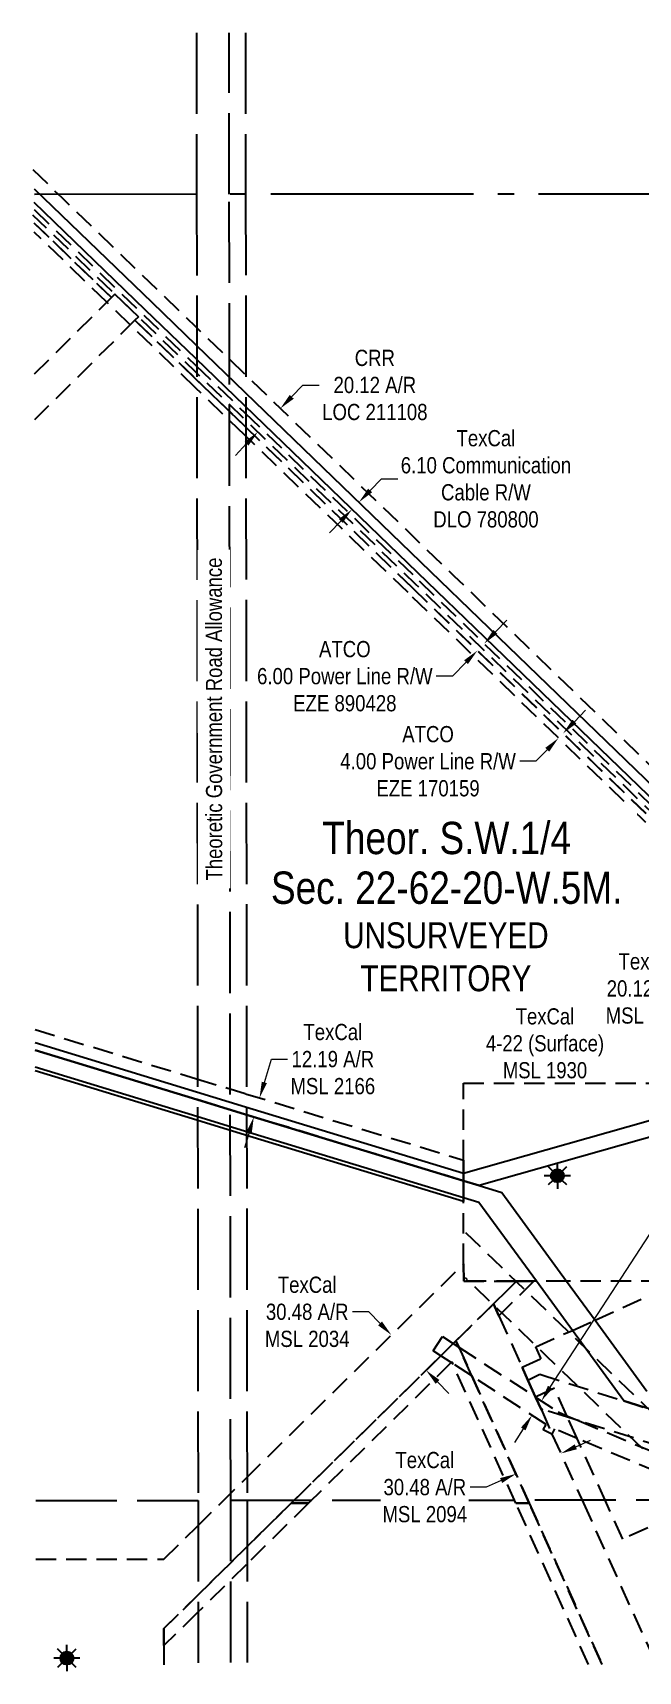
# Model space of a CAD drawing. Extents: x 504673 to 506635, y 6024637 to 6026394.
# Drawn here: x 504673 to 505046, y 6024637 to 6025646 of the extents above; entities that cross this region are included whole.
import ezdxf

# ---------------------------------------------------------------- set-up
doc = ezdxf.new("R2010")
doc.units = 0
doc.header["$LTSCALE"] = 5
doc.header["$PDSIZE"] = 0.5
for name, pattern in [('foc-ACCESSROAD', [3.75, 2.5, -1.25]), ('foc-FLOWLINE', [3.75, 2.5, -1.25]), ('foc-QUARTERLINE', [33, 25, -3, 2, -3]), ('foc-UNSURVEYED', [12.5, 10, -2.5])]:
    doc.linetypes.add(name, pattern=pattern)
doc.layers.get('Defpoints').update_dxf_attribs({"color": 9})
for name, color, linetype in [('C-SYMBOL', 7, 'Continuous'), ('F-AR', 190, 'foc-ACCESSROAD'), ('F-EZE', 190, 'foc-FLOWLINE'), ('F-RW', 190, 'Continuous'), ('F-WS', 190, 'foc-ACCESSROAD'), ('F-WS-S', 8, 'Continuous'), ('L-ROAD-T', 7, 'Continuous'), ('L-SECQ', 8, 'foc-QUARTERLINE'), ('L-UNS-T', 3, 'Continuous'), ('L-USEC', 7, 'foc-UNSURVEYED')]:
    doc.layers.add(name, color=color, linetype=linetype)
for name, color, linetype, lineweight in [('F-AR-T', 190, 'Continuous', 9), ('F-EZE-T', 190, 'Continuous', 9), ('F-RW-T', 190, 'Continuous', 9), ('F-WS-T', 190, 'Continuous', 9)]:
    doc.layers.add(name, color=color, linetype=linetype, lineweight=lineweight)
doc.styles.add('175L', font='ARIALN.TTF', dxfattribs={"height": 20})
doc.styles.add('80CG', font='ARIALN.TTF', dxfattribs={"height": 10})
doc.styles.add('80L', font='ARIALN.TTF', dxfattribs={"height": 10})
doc.dimstyles.new('Compass 5 000', dxfattribs={"dimscale": 5, "dimtxt": 9, "dimasz": 2, "dimexe": 0.2, "dimexo": 0.0625, "dimgap": 0.5, "dimtad": 0, "dimtih": 1, "dimtoh": 1, "dimzin": 0, "dimdsep": 46, "dimtxsty": '80CG', "dimcen": 0.1, "dimse1": 1, "dimse2": 1, "dimclrd": 256, "dimclrt": 256, "dimaunit": 1, "dimadec": 4, "dimazin": 0, "dimtfac": 0.06, "dimtofl": 0, "dimtmove": 0, "dimatfit": 1, "dimfxl": 0.2, "dimtolj": 1, "dimtzin": 0, "dimlwd": -1, "dimarcsym": 0})

# ---------------------------------------------------------------- blocks, each defined once
blk = doc.blocks.new('*D455')
at = {"layer": 'Defpoints', "color": 0, "transparency": 16777216}
for p in [(504811.6, 6025400.2), (504859.8, 6025381.6), (504845.9, 6025367.1)]:
    blk.add_point(p, dxfattribs=at)
at = {"layer": 'F-AR-T', "transparency": 16777216}
for p, q in [((504832.4, 6025421.9), (504839.4, 6025429.1)), ((504839.4, 6025429.1), (504849.4, 6025429.1)), ((504804.6, 6025393), (504797.7, 6025385.8))]:
    blk.add_line(p, q, dxfattribs=at)
for points in [[(504831.2, 6025423), (504833.7, 6025420.7), (504825.5, 6025414.7)], [(504803.4, 6025394.2), (504805.8, 6025391.8), (504811.6, 6025400.2)]]:
    blk.add_solid(points, dxfattribs=at)
at = {"layer": 'F-AR-T', "transparency": 16777216, "insert": (504883.7, 6025429.1), "char_height": 10, "attachment_point": 5, "style": '80CG'}
blk.add_mtext('\\A1;CRR\\P20.12 A/R\\PLOC 211108', dxfattribs=at)
blk = doc.blocks.new('*D456')
at = {"layer": 'Defpoints', "color": 0, "transparency": 16777216}
for p in [(505086.2, 6025026.3), (505117.5, 6025028), (505100, 6025011.6)]:
    blk.add_point(p, dxfattribs=at)
at = {"layer": 'F-AR-T', "transparency": 16777216}
for p, q in [((505090, 6025057.3), (505080, 6025057.3)), ((505096.9, 6025050), (505090, 6025057.3)), ((505124.3, 6025020.7), (505131.1, 6025013.4))]:
    blk.add_line(p, q, dxfattribs=at)
for points in [[(505098.1, 6025051.1), (505095.7, 6025048.8), (505103.7, 6025042.7)], [(505125.5, 6025021.8), (505123.1, 6025019.5), (505117.5, 6025028)]]:
    blk.add_solid(points, dxfattribs=at)
at = {"layer": 'F-AR-T', "transparency": 16777216, "insert": (505052.1, 6025057.3), "char_height": 10, "attachment_point": 5, "style": '80CG'}
blk.add_mtext('\\A1;TexCal\\P20.12 A/R\\PMSL 1930', dxfattribs=at)
blk = doc.blocks.new('*D457')
at = {"layer": 'Defpoints', "color": 0, "transparency": 16777216}
for p in [(504809.1, 6024978.2), (504857.9, 6024976.1), (504854.3, 6024964.4)]:
    blk.add_point(p, dxfattribs=at)
at = {"layer": 'F-AR-T', "transparency": 16777216}
for p, q in [((504815.6, 6024999.5), (504819.9, 6025013.8)), ((504819.9, 6025013.8), (504829.9, 6025013.8)), ((504806.2, 6024968.7), (504803.3, 6024959.1))]:
    blk.add_line(p, q, dxfattribs=at)
for points in [[(504814, 6024999.9), (504817.2, 6024999), (504812.6, 6024989.9)], [(504804.6, 6024969.1), (504807.8, 6024968.2), (504809.1, 6024978.2)]]:
    blk.add_solid(points, dxfattribs=at)
at = {"layer": 'F-AR-T', "transparency": 16777216, "insert": (504857.8, 6025013.8), "char_height": 10, "attachment_point": 5, "style": '80CG'}
blk.add_mtext('\\A1;TexCal\\P12.19 A/R\\PMSL 2166', dxfattribs=at)
blk = doc.blocks.new('*D458')
at = {"layer": 'Defpoints', "color": 0, "transparency": 16777216}
for p in [(504914.9, 6025296.4), (504919, 6025300.8), (504946.9, 6025265.5)]:
    blk.add_point(p, dxfattribs=at)
at = {"layer": 'F-EZE-T', "transparency": 16777216}
for p, q in [((504958, 6025277), (504965, 6025284.2)), ((504939.9, 6025258.3), (504931.6, 6025249.7)), ((504931.6, 6025249.7), (504921.6, 6025249.7))]:
    blk.add_line(p, q, dxfattribs=at)
for points in [[(504956.8, 6025278.2), (504959.2, 6025275.9), (504951.1, 6025269.8)], [(504938.7, 6025259.5), (504941.1, 6025257.2), (504946.9, 6025265.5)]]:
    blk.add_solid(points, dxfattribs=at)
at = {"layer": 'F-EZE-T', "transparency": 16777216, "insert": (504865.2, 6025249.7), "char_height": 10, "attachment_point": 5, "style": '80CG'}
blk.add_mtext('\\A1;ATCO\\P6.00 Power Line R/W\\PEZE 890428', dxfattribs=at)
blk = doc.blocks.new('*D459')
at = {"layer": 'Defpoints', "color": 0, "transparency": 16777216}
for p in [(504976, 6024810.1), (504970.2, 6024801.2), (504986.4, 6024803.3)]:
    blk.add_point(p, dxfattribs=at)
at = {"layer": 'F-EZE-T', "transparency": 16777216}
for p, q in [((504991.8, 6024811.7), (505058.9, 6024914.8)), ((505058.9, 6024914.8), (505068.9, 6024914.8)), ((504975.2, 6024786), (504969.7, 6024777.6))]:
    blk.add_line(p, q, dxfattribs=at)
for points in [[(504990.4, 6024812.6), (504993.2, 6024810.8), (504986.4, 6024803.3)], [(504973.8, 6024786.9), (504976.6, 6024785.1), (504980.6, 6024794.4)]]:
    blk.add_solid(points, dxfattribs=at)
at = {"layer": 'F-EZE-T', "transparency": 16777216, "insert": (505128, 6024914.8), "char_height": 10, "attachment_point": 5, "style": '80CG'}
blk.add_mtext('\\A1;ATCO\\P10.50 Power Line R/W\\PEZE 930320', dxfattribs=at)
blk = doc.blocks.new('*D467')
at = {"layer": 'Defpoints', "color": 0, "transparency": 16777216}
for p in [(504869.6, 6025352.5), (504885.5, 6025337.3), (504889.7, 6025341.7)]:
    blk.add_point(p, dxfattribs=at)
at = {"layer": 'F-RW-T', "transparency": 16777216}
for p, q in [((504880.8, 6025364.1), (504887.8, 6025371.3)), ((504887.8, 6025371.3), (504897.8, 6025371.3)), ((504862.7, 6025345.3), (504855.8, 6025338.1))]:
    blk.add_line(p, q, dxfattribs=at)
for points in [[(504879.6, 6025365.3), (504882, 6025363), (504873.9, 6025356.9)], [(504861.5, 6025346.5), (504863.9, 6025344.2), (504869.6, 6025352.5)]]:
    blk.add_solid(points, dxfattribs=at)
at = {"layer": 'F-RW-T', "transparency": 16777216, "insert": (504952.2, 6025371.3), "char_height": 10, "attachment_point": 5, "style": '80CG'}
blk.add_mtext('\\A1;TexCal\\P6.10 Communication \\PCable R/W\\PDLO 780800', dxfattribs=at)
blk = doc.blocks.new('*D468')
at = {"layer": 'Defpoints', "color": 0, "transparency": 16777216}
for p in [(504867.5, 6024817.8), (504915.3, 6024822.1), (504888.9, 6024796.1)]:
    blk.add_point(p, dxfattribs=at)
at = {"layer": 'F-WS-T', "transparency": 16777216}
for p, q in [((504879.9, 6024858.1), (504869.9, 6024858.1)), ((504886.9, 6024851), (504879.9, 6024858.1)), ((504922.4, 6024815), (504929.4, 6024807.9))]:
    blk.add_line(p, q, dxfattribs=at)
for points in [[(504888.1, 6024852.2), (504885.7, 6024849.8), (504893.9, 6024843.9)], [(504923.5, 6024816.2), (504921.2, 6024813.8), (504915.3, 6024822.1)]]:
    blk.add_solid(points, dxfattribs=at)
at = {"layer": 'F-WS-T', "transparency": 16777216, "insert": (504842, 6024858.1), "char_height": 10, "attachment_point": 5, "style": '80CG'}
blk.add_mtext('\\A1;TexCal\\P30.48 A/R\\PMSL 2034', dxfattribs=at)
blk = doc.blocks.new('*D469')
at = {"layer": 'Defpoints', "color": 0, "transparency": 16777216}
for p in [(504970.7, 6024758.3), (505040.8, 6024677.2), (505013, 6024664.6)]:
    blk.add_point(p, dxfattribs=at)
at = {"layer": 'F-WS-T', "transparency": 16777216}
for p, q in [((505007.6, 6024775), (505016.7, 6024779.1)), ((504952.4, 6024750.1), (504942.4, 6024750.1)), ((504961.6, 6024754.2), (504952.4, 6024750.1))]:
    blk.add_line(p, q, dxfattribs=at)
for points in [[(505006.9, 6024776.5), (505008.3, 6024773.5), (504998.5, 6024770.9)], [(504960.9, 6024755.7), (504962.2, 6024752.7), (504970.7, 6024758.3)]]:
    blk.add_solid(points, dxfattribs=at)
at = {"layer": 'F-WS-T', "transparency": 16777216, "insert": (504914.5, 6024750.1), "char_height": 10, "attachment_point": 5, "style": '80CG', "bg_fill": 3, "box_fill_scale": 1.1, "bg_fill_color": 256, "bg_fill_true_color": 13158600, "bg_fill_transparency": 0}
blk.add_mtext('\\A1;TexCal\\P30.48 A/R\\PMSL 2094', dxfattribs=at)
blk = doc.blocks.new('*D451')
at = {"layer": 'Defpoints', "color": 0, "transparency": 16777216}
for p in [(505127.8, 6025233.4), (505133.2, 6025228.2), (505092.6, 6025185.9)]:
    blk.add_point(p, dxfattribs=at)
at = {"layer": 'F-EZE-T', "transparency": 16777216}
for p, q in [((505079.9, 6025198), (505072.7, 6025204.9)), ((505099.8, 6025179), (505107, 6025172)), ((505107, 6025172), (505117, 6025172))]:
    blk.add_line(p, q, dxfattribs=at)
for points in [[(505081.1, 6025199.2), (505078.8, 6025196.8), (505087.2, 6025191)], [(505100.9, 6025180.2), (505098.6, 6025177.8), (505092.6, 6025185.9)]]:
    blk.add_solid(points, dxfattribs=at)
at = {"layer": 'F-EZE-T', "transparency": 16777216, "insert": (505192.1, 6025172), "char_height": 10, "width": 729.115, "attachment_point": 5, "style": '80CG'}
blk.add_mtext('\\A1;ATCO\\P7.50 Vegetation Control R/W\\PEZE 890416', dxfattribs=at)
blk = doc.blocks.new('GAS')
h = blk.add_hatch(color=255)
h.dxf.hatch_style = 1
edge = h.paths.add_edge_path()
edge.add_arc((0, 0), 0.9, 0, 360)
for p, q in [((-0.81, 0), (-1.62, 0)), ((-0.57, 0.57), (-1.14, 1.14)), ((0, 0.81), (0, 1.62)), ((0.57, 0.57), (1.14, 1.14)), ((1.62, 0), (0.81, 0)), ((-0.57, -0.57), (-1.14, -1.14)), ((0, -0.81), (0, -1.62)), ((1.14, -1.14), (0.57, -0.57))]:
    blk.add_line(p, q)
blk.add_circle((0, 0), 0.8)
blk = doc.blocks.new('*D493')
at = {"layer": 'Defpoints', "color": 0, "transparency": 16777216}
for p in [(504996.9, 6025211.6), (504997.4, 6025211.2), (505000.1, 6025214.1)]:
    blk.add_point(p, dxfattribs=at)
at = {"layer": 'F-EZE-T', "transparency": 16777216}
for p, q in [((505006.7, 6025221.7), (505013.6, 6025228.9)), ((504990, 6025204.4), (504983, 6025197.3)), ((504983, 6025197.3), (504973, 6025197.3))]:
    blk.add_line(p, q, dxfattribs=at)
for points in [[(505005.5, 6025222.9), (505007.9, 6025220.6), (504999.7, 6025214.5)], [(504988.8, 6025205.6), (504991.2, 6025203.3), (504996.9, 6025211.6)]]:
    blk.add_solid(points, dxfattribs=at)
at = {"layer": 'F-EZE-T', "transparency": 16777216, "insert": (504916.5, 6025197.3), "char_height": 10, "attachment_point": 5, "style": '80CG'}
blk.add_mtext('\\A1;ATCO\\P4.00 Power Line R/W\\PEZE 170159', dxfattribs=at)

msp = doc.modelspace()

# ---------------------------------------------------------------- linework, layer by layer
at = {"layer": 'F-AR', "flags": 128}
for points in [[(504672.807, 6025561.856), (504690.687, 6025544.623), (504773.337, 6025464.973), (504803.544, 6025435.861), (504932.498, 6025311.582), (505052.082, 6025196.12), (505067.906, 6025180.821), (505073.571, 6025175.339), (505073.979, 6025174.945), (505075.451, 6025173.523), (505078.972, 6025170.123), (505273.501, 6024982.252), (505291.13, 6024965.227), (505302.878, 6024953.881), (505370.531, 6024946.458), (505380.471, 6024945.368), (505596.266, 6024921.696), (505696.376, 6024910.714)], [(505696.427, 6024890.452), (505596.292, 6024901.438), (505395.714, 6024923.441), (505378.26, 6024925.355), (505368.32, 6024926.446), (505293.841, 6024934.617), (505279.58, 6024948.39), (505258.43, 6024968.814), (505240.801, 6024985.838), (505157.933, 6025065.868), (505143.432, 6025079.873), (504909.031, 6025306.262), (504803.574, 6025407.887), (504773.368, 6025436.997), (504737.939, 6025471.138), (504723.437, 6025485.114), (504672.868, 6025533.843)], [(504939.604, 6024906.982), (504956.579, 6024890.622), (505039.228, 6024810.972), (505069.435, 6024781.861), (505198.39, 6024657.581), (505212.906, 6024643.566)], [(505183.89, 6024643.6), (505174.923, 6024652.261), (505069.466, 6024753.887), (505039.259, 6024782.997), (505003.83, 6024817.138), (504989.328, 6024831.113), (504939.635, 6024878.999)]]:
    msp.add_lwpolyline(points, dxfattribs=at)
at = {"layer": 'F-AR'}
for points in [[(504673.85, 6025435.926), (504721.306, 6025482.999), (504723.437, 6025485.114), (504737.939, 6025471.138), (504735.808, 6025469.024), (504673.881, 6025407.596)], [(504674.295, 6025032.049), (504773.848, 6025001.712), (504804.034, 6024992.513), (504938.385, 6024951.571), (504938.395, 6024943.595), (504938.4, 6024938.813), (504804.048, 6024979.755), (504773.863, 6024988.953), (504674.309, 6025019.291)]]:
    msp.add_lwpolyline(points, dxfattribs=at)
msp.add_lwpolyline([(505037.258, 6024803.255), (505138.84, 6024771.076), (505140.276, 6024770.621), (505218.782, 6024740.558), (505303.034, 6024708.298), (505292.917, 6024698.332), (505287.365, 6024692.866), (505162.761, 6024740.501), (505157.846, 6024742.461), (505152.875, 6024744.412), (505152.297, 6024744.587), (505133.671, 6024751.719), (505120.419, 6024755.917), (505096.694, 6024763.432), (505009.702, 6024790.989), (505002.525, 6024793.263), (504987.179, 6024798.124), (504986.349, 6024797.71), (504982.766, 6024805.627), (504978.101, 6024815.963), (504985.497, 6024819.652), (505037.258, 6024803.255)], close=True, dxfattribs=at)
at = {"layer": 'F-EZE'}
for points in [[(504673.739, 6025537.174), (504773.363, 6025441.171), (504803.57, 6025412.061), (504911.116, 6025308.422), (505055.945, 6025168.546), (505063.498, 6025161.251), (505145.628, 6025081.934), (505143.433, 6025079.877), (505141.24, 6025077.824), (505131.84, 6025086.901), (504906.947, 6025304.101), (504803.579, 6025403.714), (504773.372, 6025432.824), (504735.808, 6025469.025), (504737.939, 6025471.138), (504723.437, 6025485.114), (504721.306, 6025482.999), (504673.748, 6025528.826)], [(504673.748, 6025528.827), (504721.306, 6025482.999), (504723.437, 6025485.114), (504737.938, 6025471.139), (504735.808, 6025469.025), (504773.372, 6025432.825), (504803.58, 6025403.713), (504906.947, 6025304.101), (505131.84, 6025086.901), (505126.915, 6025081.831), (505136.073, 6025072.987), (505150.573, 6025058.982), (505157.826, 6025051.981), (505224.449, 6024987.639), (505240.802, 6024985.84), (505250.71, 6024984.753), (505260.617, 6024983.666), (505273.5, 6024982.252), (505596.233, 6024946.848), (505695.766, 6024935.929)], [(505695.785, 6024920.837), (505596.253, 6024931.757), (505371.629, 6024956.398), (505291.13, 6024965.227), (505278.246, 6024966.641), (505268.338, 6024967.728), (505258.431, 6024968.815), (505242.082, 6024970.609), (505217.715, 6024973.283), (505200.089, 6024990.307), (505146.86, 6025041.715), (505139.61, 6025048.717), (505125.109, 6025062.722), (505105.674, 6025081.493), (505118.264, 6025094.453), (504904.172, 6025301.221), (504803.586, 6025398.151), (504773.378, 6025427.263), (504732.96, 6025466.206), (504718.465, 6025480.181), (504673.754, 6025523.266)], [(505058.124, 6024759.275), (505008.467, 6024780.114), (504994.535, 6024785.961), (504992.882, 6024782.842), (504987.477, 6024785.466), (504989.23, 6024788.773), (504943.419, 6024818.637), (504931.744, 6024826.248), (504930.831, 6024826.845), (504924.394, 6024831.04), (504919.615, 6024834.157), (504925.353, 6024842.959), (504932.06, 6024838.586), (504935.385, 6024836.418), (504982.766, 6024805.627), (504996.697, 6024796.447), (505002.114, 6024794.174), (505009.702, 6024790.989), (505009.702, 6024790.989), (505063.756, 6024768.305)], [(505015.52, 6024640.849), (504970.575, 6024740.31), (504978.808, 6024740.318), (505023.753, 6024640.858)]]:
    msp.add_lwpolyline(points, dxfattribs=at)
for points in [[(504981.814, 6024877.025), (504960.145, 6024855.699), (504956.851, 6024862.987), (504971.103, 6024877.014), (504981.814, 6024877.025)], [(504935.385, 6024836.418), (504943.419, 6024818.637), (504978.808, 6024740.319), (504970.575, 6024740.311), (504931.744, 6024826.248), (504931.276, 6024827.284), (504930.831, 6024826.845), (504842.788, 6024740.188), (504832.074, 6024740.178), (504924.394, 6024831.04), (504932.06, 6024838.586), (504933.684, 6024840.184), (504935.385, 6024836.418)], [(504774.212, 6024672.695), (504753.708, 6024652.515), (504753.697, 6024663.034), (504774.2, 6024683.215), (504804.343, 6024712.882), (504832.077, 6024740.178), (504842.788, 6024740.188), (504804.354, 6024702.362), (504774.212, 6024672.695)]]:
    msp.add_lwpolyline(points, close=True, dxfattribs=at)
at = {"layer": 'F-RW'}
for points in [[(504673.725, 6025549.961), (504679.277, 6025544.61), (504746.409, 6025479.921), (504773.349, 6025453.926), (504803.556, 6025424.78), (505062.322, 6025175.092), (505069.878, 6025167.802), (505151.908, 6025088.657), (505166.411, 6025074.65), (505260.617, 6024983.666), (505278.246, 6024966.641), (505299.317, 6024946.291), (505369.66, 6024938.572), (505379.6, 6024937.482), (505596.276, 6024913.714), (505695.808, 6024902.795)], [(505695.816, 6024896.656), (505596.284, 6024907.575), (505378.93, 6024931.418), (505368.99, 6024932.508), (505296.58, 6024940.454), (505268.338, 6024967.728), (505250.71, 6024984.753), (505162.173, 6025070.261), (505147.671, 6025084.268), (505065.62, 6025163.431), (505058.064, 6025170.722), (504803.565, 6025416.293), (504773.359, 6025445.44), (504742.174, 6025475.53), (504673.734, 6025541.481)], [(504674.304, 6025024.073), (504773.857, 6024993.736), (504804.043, 6024984.537), (504938.395, 6024943.595), (505065.95, 6024979.758), (505139.61, 6025048.717), (505150.573, 6025058.982), (505157.935, 6025065.873), (505240.802, 6024985.84), (505258.431, 6024968.815), (505279.58, 6024948.39), (505293.841, 6024934.617), (505368.321, 6024926.447), (505378.26, 6024925.356), (505395.714, 6024923.442), (505596.292, 6024901.438), (505695.824, 6024890.519)], [(505695.837, 6024880.534), (505596.305, 6024891.416), (505396.732, 6024913.235), (505395.671, 6024913.346), (505377.157, 6024915.376), (505367.218, 6024916.463), (505289.33, 6024924.978), (505277.57, 6024936.337), (505263.313, 6024950.106), (505242.082, 6024970.609), (505224.449, 6024987.639), (505157.826, 6025051.981), (505146.86, 6025041.715), (505071.059, 6024970.75), (505070.104, 6024970.48), (505060.379, 6024967.722), (504948.058, 6024935.871), (504938.4, 6024938.813), (504804.048, 6024979.755), (504773.863, 6024988.953), (504674.309, 6025019.291)], [(504674.309, 6025019.291), (504773.863, 6024988.953), (504804.048, 6024979.755), (504938.4, 6024938.813), (504948.058, 6024935.871), (504961.944, 6024931.639), (505001.871, 6024877.045), (505019.426, 6024853.043), (505051.459, 6024809.244)], [(504674.309, 6025019.291), (504773.863, 6024988.953), (504804.048, 6024979.755), (504938.4, 6024938.813), (504938.412, 6024928.355), (504938.413, 6024926.056), (504804.062, 6024966.998), (504773.877, 6024976.197), (504674.323, 6025006.534)], [(505138.84, 6024771.076), (505037.258, 6024803.255), (505005.46, 6024846.733), (504983.304, 6024877.026), (504947.87, 6024925.473), (504938.412, 6024928.355), (504804.06, 6024969.296), (504773.874, 6024978.495), (504674.32, 6025008.833)]]:
    msp.add_lwpolyline(points, dxfattribs=at)
at = {"layer": 'F-WS'}
for points in [[(505060.479, 6024877.105), (505001.871, 6024877.045), (504983.304, 6024877.026), (504981.813, 6024877.024), (504971.103, 6024877.014), (504938.468, 6024876.981), (504938.457, 6024887.681), (504938.413, 6024926.056), (504938.412, 6024928.355), (504938.4, 6024938.813), (504938.395, 6024943.595), (504938.385, 6024951.571), (504938.333, 6024998.992), (505057.162, 6024999.113)], [(504674.654, 6024705.709), (504753.65, 6024705.787), (504774.153, 6024725.967), (504788.547, 6024740.137), (504804.296, 6024755.634), (504938.457, 6024887.681), (504938.468, 6024876.981), (504971.103, 6024877.014), (504956.851, 6024862.987), (504933.684, 6024840.184), (504932.06, 6024838.586), (504924.394, 6024831.04), (504832.074, 6024740.178), (504804.343, 6024712.882), (504774.2, 6024683.215), (504753.696, 6024663.034), (504753.708, 6024652.515), (504753.721, 6024640.583)], [(505023.753, 6024640.858), (504978.808, 6024740.319), (504943.419, 6024818.637), (504935.385, 6024836.418), (504933.684, 6024840.184), (504956.851, 6024862.987), (504960.145, 6024855.698), (504974.49, 6024823.953), (504978.101, 6024815.963), (504982.766, 6024805.627), (504986.349, 6024797.71), (504992.882, 6024782.842), (505012.268, 6024740.351), (505057.211, 6024640.892)]]:
    msp.add_lwpolyline(points, dxfattribs=at)
msp.add_lwpolyline([(505087.833, 6024883.955), (505133.309, 6024783.316), (505138.84, 6024771.076), (505141.405, 6024765.4), (505127.097, 6024758.935), (505120.419, 6024755.917), (505109.39, 6024750.933), (505086.144, 6024740.424), (505036.53, 6024718.009), (505026.427, 6024740.365), (505008.467, 6024780.114), (505002.525, 6024793.263), (505002.114, 6024794.174), (504994.496, 6024811.029), (504982.766, 6024805.627), (504978.101, 6024815.963), (504974.49, 6024823.953), (504986.254, 6024829.269), (504982.958, 6024836.564), (505005.46, 6024846.733), (505019.426, 6024853.043), (505087.833, 6024883.955)], close=True, dxfattribs=at)
at = {"layer": 'L-SECQ'}
for p, q in [((504773.852, 6025546.674), (504673.852, 6025546.567)), ((504773.852, 6025546.674), (504673.852, 6025546.567)), ((505439.497, 6025546.521), (504793.969, 6025546.696))]:
    msp.add_line(p, q, dxfattribs=at)
at = {"layer": 'L-USEC'}
for p, q in [((504773.745, 6025646.097), (504773.852, 6025546.674)), ((504793.969, 6025546.696), (504793.862, 6025646.119)), ((504803.925, 6025646.13), (504804.032, 6025546.707)), ((504773.852, 6025546.674), (504774.716, 6024742.002)), ((504794.833, 6024742.023), (504793.969, 6025546.696)), ((504804.032, 6025546.707), (504804.896, 6024742.034)), ((504674.716, 6024741.894), (504774.716, 6024742.002)), ((504774.716, 6024742.002), (504774.823, 6024642.002)), ((504794.833, 6024742.023), (505596.924, 6024742.884)), ((504794.94, 6024642.023), (504794.833, 6024742.023)), ((504804.896, 6024742.034), (504805.003, 6024642.034))]:
    msp.add_line(p, q, dxfattribs=at)

# ---------------------------------------------------------------- block references
at = {"layer": 'F-WS-S', "xscale": 4.999999999999952, "yscale": 4.999999999999952, "zscale": 4.999999999999952}
for p in [(504996.261, 6024941.99), (504693.836, 6024644.809)]:
    msp.add_blockref('GAS', p, dxfattribs=at)

# ---------------------------------------------------------------- dimensions: what is measured, and where the dimension line sits
at = {"layer": 'F-AR-T'}
dim = msp.add_linear_dim(base=(504811.55, 6025400.201), p1=(504859.819, 6025381.626), p2=(504845.858, 6025367.14), angle=226.059978, text='CRR\\P20.12 A/R\\PLOC 211108', dimstyle='Compass 5 000', override={"dimtfill": 0}, dxfattribs=at)
dim.commit()
dim.dimension.update_dxf_attribs({"geometry": '*D455', "text_midpoint": (504883.703, 6025429.089), "dimtype": 161})
at = {"layer": 'F-EZE-T'}
for base, p1, p2, angle, text, picture, middle in [((504946.894, 6025265.521), (504919.049, 6025300.761), (504914.878, 6025296.442), 225.996918, 'ATCO\\P6.00 Power Line R/W\\PEZE 890428', '*D458', (504865.228, 6025249.674)), ((504986.382, 6024803.278), (504970.189, 6024801.186), (504975.952, 6024810.056), 56.982218, 'ATCO\\P10.50 Power Line R/W\\PEZE 930320', '*D459', (505127.99, 6024914.798))]:
    dim = msp.add_linear_dim(base=base, p1=p1, p2=p2, angle=angle, text=text, dimstyle='Compass 5 000', dxfattribs=at)
    dim.commit()
    dim.dimension.update_dxf_attribs({"geometry": picture, "text_midpoint": middle, "dimtype": 161})
at = {"layer": 'F-RW-T'}
dim = msp.add_linear_dim(base=(504869.639, 6025352.537), p1=(504889.688, 6025341.67), p2=(504885.451, 6025337.28), angle=226.022822, text='TexCal\\P6.10 Communication \\PCable R/W\\PDLO 780800', dimstyle='Compass 5 000', override={"dimtfill": 0}, dxfattribs=at)
dim.commit()
dim.dimension.update_dxf_attribs({"geometry": '*D467', "text_midpoint": (504952.215, 6025371.346), "dimtype": 161})
at = {"layer": 'F-WS-T'}
dim = msp.add_linear_dim(base=(504915.343, 6024822.132), p1=(504867.495, 6024817.837), p2=(504888.891, 6024796.098), angle=314.543948, text='TexCal\\P30.48 A/R\\PMSL 2034', dimstyle='Compass 5 000', dxfattribs=at)
dim.commit()
dim.dimension.update_dxf_attribs({"geometry": '*D468', "text_midpoint": (504841.999, 6024858.143), "dimtype": 161})

# ---------------------------------------------------------------- next in the draw order: texts
at = {"layer": 'L-ROAD-T', "insert": (504779.546, 6025223.319), "char_height": 9.9518, "width": 198.58562, "attachment_point": 2, "rotation": 90.063385, "style": '80L', "bg_fill": 2}
msp.add_mtext('Theoretic Government Road Allowance', dxfattribs=at)
at = {"layer": 'L-UNS-T', "color": 3, "insert": (504927.522, 6025076.759), "char_height": 15.92288, "attachment_point": 5, "rotation": 0.001782, "style": '80L', "bg_fill": 2}
msp.add_mtext_dynamic_manual_height_columns('\\pxqc;UNSURVEYED TERRITORY', width=126.34608, gutter_width=47.475, heights=[0], dxfattribs=at)

# ---------------------------------------------------------------- next in the draw order: dimensions: what is measured, and where the dimension line sits
at = {"layer": 'F-WS-T'}
dim = msp.add_linear_dim(base=(504970.675, 6024758.317), p1=(505040.799, 6024677.211), p2=(505013.002, 6024664.649), angle=204.317464, text='TexCal\\P30.48 A/R\\PMSL 2094', dimstyle='Compass 5 000', override={"dimtfill": 1}, dxfattribs=at)
dim.commit()
dim.dimension.update_dxf_attribs({"geometry": '*D469', "text_midpoint": (504914.547, 6024750.081), "dimtype": 161})

# ---------------------------------------------------------------- next in the draw order: texts
at = {"layer": 'C-SYMBOL', "color": 3, "insert": (504927.989, 6025160.02), "char_height": 19.9036, "width": 214.94336, "attachment_point": 2, "rotation": 0.001782, "line_spacing_factor": 0.922857, "style": '175L', "bg_fill": 2}
msp.add_mtext('Theor. S.W.1/4 \\PSec. 22-62-20-W.5M.', dxfattribs=at)
at = {"layer": 'F-WS-T', "insert": (504952.307, 6025045.143), "char_height": 9.9518, "attachment_point": 1, "rotation": 0.001782, "style": '80L'}
msp.add_mtext_dynamic_manual_height_columns('\\pxqc;TexCal \\P4-22 (Surface)\\PMSL 1930', width=72.585, gutter_width=49.973, heights=[0], dxfattribs=at)

# ---------------------------------------------------------------- next in the draw order: dimensions: what is measured, and where the dimension line sits
at = {"layer": 'F-AR-T'}
dim = msp.add_linear_dim(base=(504809.09, 6024978.219), p1=(504857.87, 6024976.107), p2=(504854.314, 6024964.438), angle=253.052133, text='TexCal\\P12.19 A/R\\PMSL 2166', dimstyle='Compass 5 000', override={"dimtfill": 0}, dxfattribs=at)
dim.commit()
dim.dimension.update_dxf_attribs({"geometry": '*D457', "text_midpoint": (504857.835, 6025013.766), "dimtype": 161})

# ---------------------------------------------------------------- next in the draw order: dimensions: what is measured, and where the dimension line sits
dim = msp.add_linear_dim(base=(505117.468, 6025027.988), p1=(505086.194, 6025026.292), p2=(505099.955, 6025011.593), angle=313.112189, text='TexCal\\P20.12 A/R\\PMSL 1930', dimstyle='Compass 5 000', dxfattribs=at)
dim.commit()
dim.dimension.update_dxf_attribs({"geometry": '*D456', "text_midpoint": (505052.12, 6025057.305), "dimtype": 161})
at = {"layer": 'F-EZE-T'}
dim = msp.add_aligned_dim(p1=(505000.138, 6025214.098), p2=(504997.36, 6025211.221), distance=-0.603, text='ATCO\\P4.00 Power Line R/W\\PEZE 170159', dimstyle='Compass 5 000', dxfattribs=at)
dim.commit()
dim.dimension.update_dxf_attribs({"geometry": '*D493', "text_midpoint": (504916.531, 6025197.254)})
dim = msp.add_linear_dim(base=(505092.554, 6025185.883), p1=(505127.766, 6025233.398), p2=(505133.154, 6025228.233), angle=316.20875, text='ATCO\\P7.50 Vegetation Control R/W\\PEZE 890416', dimstyle='Compass 5 000', dxfattribs=at)
dim.commit()
dim.dimension.update_dxf_attribs({"geometry": '*D451', "text_midpoint": (505192.088, 6025172.04), "dimtype": 161})

doc.saveas('drawing.dxf')
